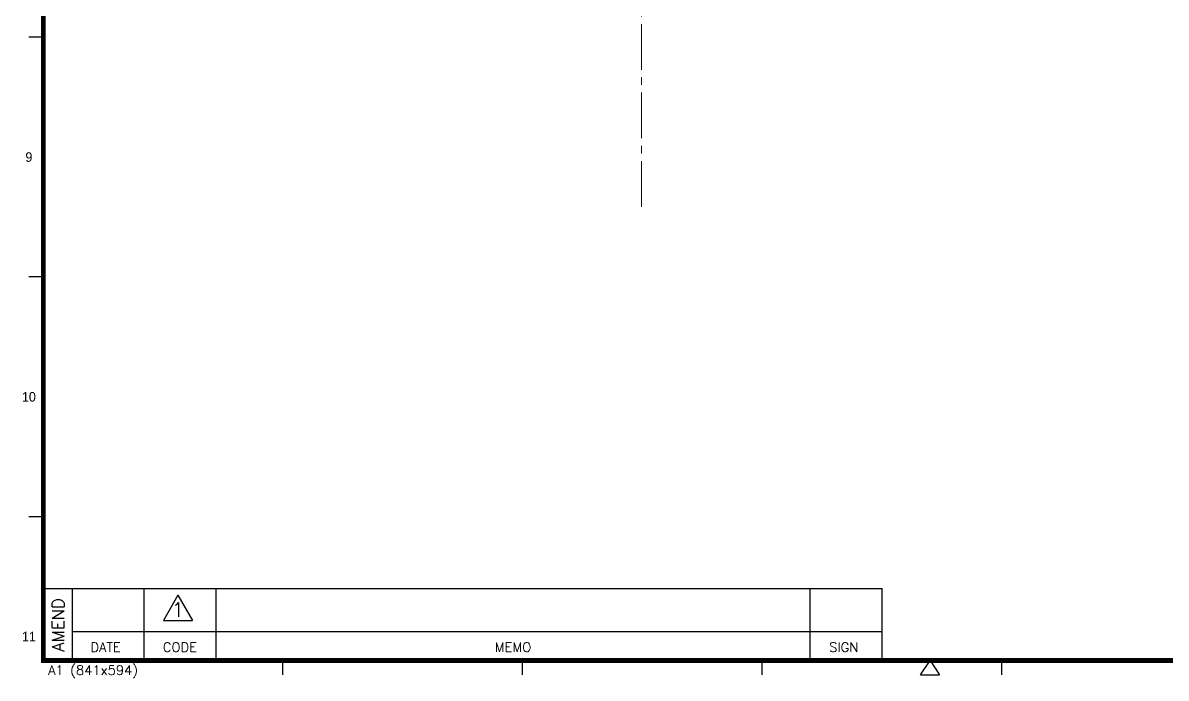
# Model space of a CAD drawing. Header units: millimetres. Extents: x 509 to 5579, y -1329 to 587.
# Drawn here: x 1107.5 to 1346, y -1329.3 to -1192.6 of the extents above; entities that cross this region are included whole.
import ezdxf
from ezdxf.enums import TextEntityAlignment as Align

# ---------------------------------------------------------------- set-up
doc = ezdxf.new("R2010")
doc.units = ezdxf.units.MM
doc.linetypes.add('CENTER', pattern=[17.8, 10.75, -2.35, 2.35, -2.35])
doc.linetypes.add('CENTER2', pattern=[28.575, 19.05, -3.175, 3.175, -3.175])
doc.layers.get('0').update_dxf_attribs({"linetype": 'CONTINUOUS'})
doc.layers.add('3', color=112, linetype='CENTER', lineweight=15)
doc.styles.add('SIM', font='simplex')
doc.styles.get("Standard").update_dxf_attribs({"font": 'gulim.ttc', "width": 0.8, "height": 2})

msp = doc.modelspace()

# ---------------------------------------------------------------- linework, layer by layer
for p, q in [((1111.749, -1195.602), (1108.749, -1195.602)), ((1111.749, -1245.602), (1108.749, -1245.602)), ((1111.749, -1295.602), (1108.749, -1295.602)), ((1111.749, -1310.602), (1286.749, -1310.602)), ((1117.749, -1310.602), (1117.749, -1325.602)), ((1132.749, -1310.602), (1132.749, -1325.602)), ((1147.749, -1310.602), (1147.749, -1325.602)), ((1271.749, -1325.602), (1271.749, -1310.602)), ((1286.749, -1325.602), (1286.749, -1310.602)), ((1139.85, -1311.995), (1136.85, -1317.245)), ((1139.85, -1311.995), (1142.85, -1317.245)), ((1136.85, -1317.245), (1142.85, -1317.245)), ((1286.749, -1319.602), (1117.749, -1319.602)), ((1161.749, -1328.602), (1161.749, -1325.602)), ((1211.749, -1328.602), (1211.749, -1325.602)), ((1261.749, -1328.602), (1261.749, -1325.602)), ((1294.749, -1328.602), (1296.749, -1325.602)), ((1296.749, -1325.602), (1298.749, -1328.602)), ((1311.749, -1328.602), (1311.749, -1325.602)), ((1294.749, -1328.602), (1298.749, -1328.602))]:
    msp.add_line(p, q)
at = {"const_width": 1}
msp.add_lwpolyline([(1911.749, -775.602), (1111.749, -775.602), (1111.749, -1325.602), (1911.749, -1325.602)], close=True, dxfattribs=at)
at = {"layer": '3', "linetype": 'CENTER2', "ltscale": 0.5}
msp.add_line((1236.533, -1230.957), (1236.533, -993.844), dxfattribs=at)

# ---------------------------------------------------------------- texts
for s, p in [('9', (1108.749, -1220.602)), ('10', (1108.749, -1270.602)), ('11', (1108.749, -1320.602))]:
    msp.add_text(s, height=2).set_placement(p, align=Align.MIDDLE)
at = {"style": 'SIM'}
msp.add_text('AMEND', height=2.5, rotation=90, dxfattribs=at).set_placement((1116.115, -1318.152), align=Align.CENTER)
for s, height, p in [('1', 3, (1139.85, -1314.995)), ('DATE', 2, (1124.749, -1322.819)), ('CODE', 2, (1140.249, -1322.819)), ('MEMO', 2, (1209.749, -1322.819)), ('SIGN', 2, (1278.749, -1322.819))]:
    msp.add_text(s, height=height, dxfattribs=at).set_placement(p, align=Align.MIDDLE)
msp.add_text('A1 (841x594)', height=2, dxfattribs=at).set_placement((1112.749, -1328.602))

doc.saveas('drawing.dxf')
